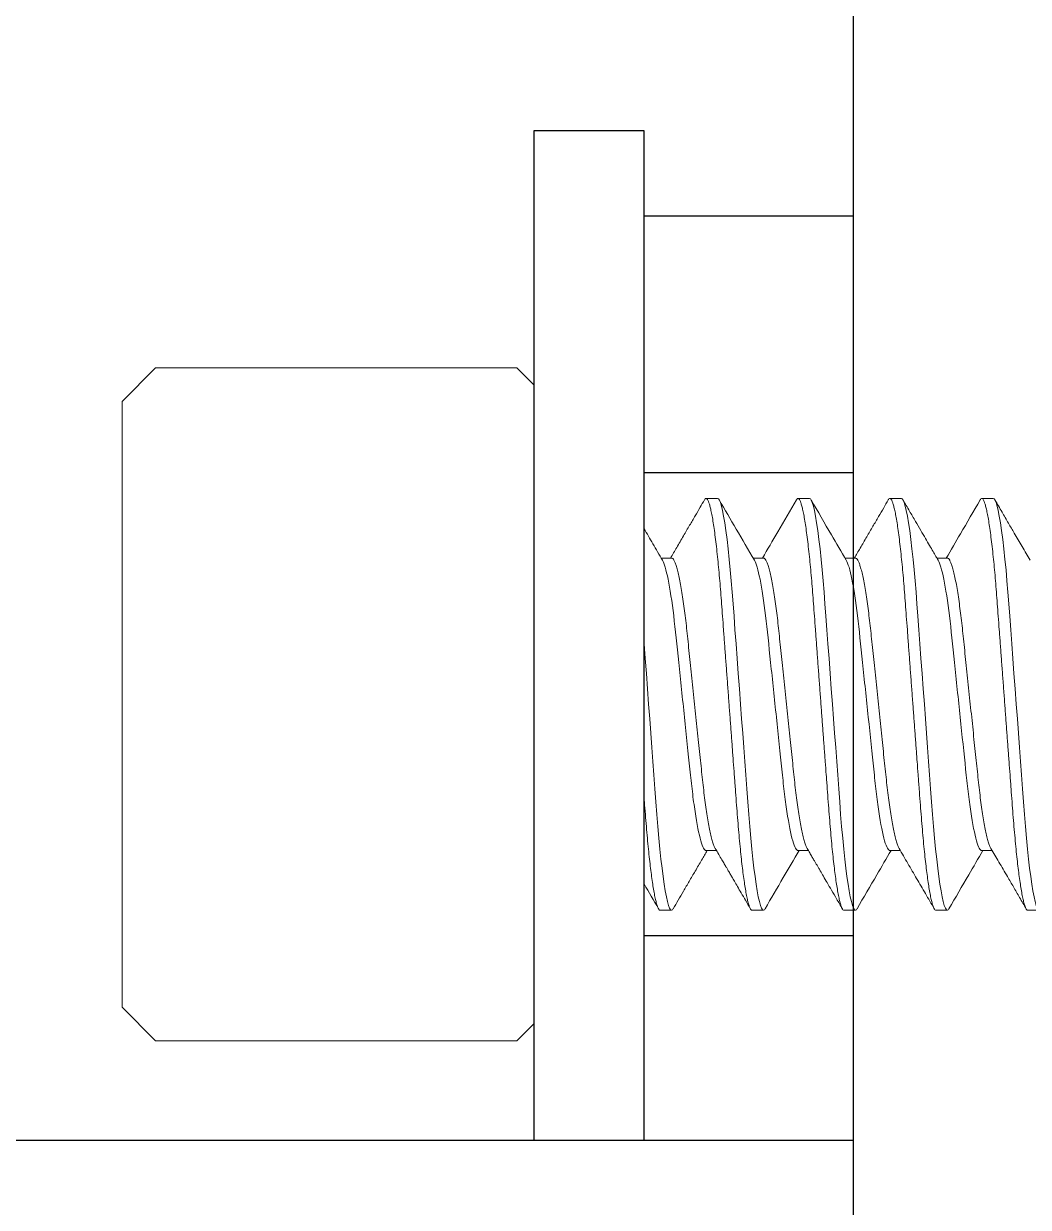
# Model space of a CAD drawing. Header units: inches. Extents: x -1 to 66.5, y -11.9 to 25.2.
# Drawn here: x 33.6299 to 33.9032, y -6.8691 to -6.5471 of the extents above; entities that cross this region are included whole.
import ezdxf

# ---------------------------------------------------------------- set-up
doc = ezdxf.new("R2010")
doc.units = ezdxf.units.IN
doc.header["$MEASUREMENT"] = 0
doc.linetypes.add('SLD-Solid', pattern=[0])
doc.layers.add('Fastener', color=134, linetype='Continuous')
doc.layers.add('Solenoid', color=6, linetype='Continuous')

msp = doc.modelspace()

# ---------------------------------------------------------------- linework, layer by layer
at = {"layer": 'Fastener'}
for p, q in [((33.79869, -6.57627), (33.76869, -6.57627)), ((33.76869, -6.57627), (33.76869, -6.8509)), ((33.79869, -6.8509), (33.79869, -6.57627))]:
    msp.add_line(p, q, dxfattribs=at)
at = {"layer": 'Fastener', "linetype": 'SLD-Solid', "lineweight": 15}
for p, q in [((33.66584, -6.64077), (33.65669, -6.64992)), ((33.76412, -6.64077), (33.66584, -6.64077)), ((33.76869, -6.64535), (33.76412, -6.64077)), ((33.76869, -6.64535), (33.76869, -6.73227)), ((33.65669, -6.73227), (33.65669, -6.64992)), ((33.81869, -6.67627), (33.81557, -6.67627)), ((33.84369, -6.67627), (33.84057, -6.67627)), ((33.86869, -6.67627), (33.86557, -6.67627)), ((33.89369, -6.67627), (33.89057, -6.67627)), ((33.80619, -6.69251), (33.80337, -6.69251)), ((33.83119, -6.69251), (33.82837, -6.69251)), ((33.85619, -6.69251), (33.85337, -6.69251)), ((33.88119, -6.69251), (33.87837, -6.69251)), ((33.65669, -6.81462), (33.65669, -6.73227)), ((33.76869, -6.73227), (33.76869, -6.8192)), ((33.81557, -6.77204), (33.81839, -6.77204)), ((33.84057, -6.77204), (33.84339, -6.77204)), ((33.86557, -6.77204), (33.86839, -6.77204)), ((33.89057, -6.77204), (33.89339, -6.77204)), ((33.80307, -6.78827), (33.80619, -6.78827)), ((33.82807, -6.78827), (33.83119, -6.78827)), ((33.85307, -6.78827), (33.85619, -6.78827)), ((33.87807, -6.78827), (33.88119, -6.78827)), ((33.90307, -6.78827), (33.90619, -6.78827)), ((33.65669, -6.81462), (33.66584, -6.82377)), ((33.76412, -6.82377), (33.76869, -6.8192)), ((33.66584, -6.82377), (33.76412, -6.82377))]:
    msp.add_line(p, q, dxfattribs=at)
at = {"layer": 'Fastener', "linetype": 'SLD-Solid', "lineweight": 15, "flags": 128}
for points in [[(33.83163, -6.78786), (33.83144, -6.78815), (33.83119, -6.78827), (33.83093, -6.78814), (33.83066, -6.78771), (33.83037, -6.78698), (33.83008, -6.78595), (33.82977, -6.78462), (33.82947, -6.78299), (33.82917, -6.78119), (33.82888, -6.77914), (33.82858, -6.77686), (33.8283, -6.77437), (33.82801, -6.77169), (33.82772, -6.76867), (33.82744, -6.7655), (33.82717, -6.7622), (33.82692, -6.7588), (33.82665, -6.75523), (33.82637, -6.75148), (33.8261, -6.74781), (33.82582, -6.74403), (33.82553, -6.74016), (33.82524, -6.73623), (33.82494, -6.73227), (33.82463, -6.72808), (33.82432, -6.72392), (33.82402, -6.71983), (33.82372, -6.71584), (33.82343, -6.71198), (33.82316, -6.70828), (33.82291, -6.70496), (33.82267, -6.70178), (33.82241, -6.69868), (33.82215, -6.6957), (33.82187, -6.69286), (33.82157, -6.69002), (33.82127, -6.6874), (33.82095, -6.68502), (33.82064, -6.6829), (33.82033, -6.68106), (33.82002, -6.67952), (33.81974, -6.67833), (33.81946, -6.67742), (33.81919, -6.67678), (33.81894, -6.6764), (33.81869, -6.67627), (33.81869, -6.67627)], [(33.85663, -6.78786), (33.85644, -6.78815), (33.85619, -6.78827), (33.85593, -6.78814), (33.85566, -6.78771), (33.85537, -6.78698), (33.85508, -6.78595), (33.85477, -6.78462), (33.85447, -6.78299), (33.85417, -6.78119), (33.85388, -6.77914), (33.85358, -6.77686), (33.8533, -6.77437), (33.85301, -6.77169), (33.85272, -6.76867), (33.85244, -6.7655), (33.85217, -6.7622), (33.85192, -6.7588), (33.85165, -6.75523), (33.85137, -6.75148), (33.8511, -6.74781), (33.85082, -6.74403), (33.85053, -6.74016), (33.85024, -6.73623), (33.84994, -6.73227), (33.84963, -6.72808), (33.84932, -6.72392), (33.84902, -6.71983), (33.84872, -6.71584), (33.84843, -6.71198), (33.84816, -6.70828), (33.84791, -6.70496), (33.84767, -6.70178), (33.84741, -6.69868), (33.84715, -6.6957), (33.84687, -6.69286), (33.84657, -6.69002), (33.84627, -6.6874), (33.84595, -6.68502), (33.84564, -6.6829), (33.84533, -6.68106), (33.84502, -6.67952), (33.84474, -6.67833), (33.84446, -6.67742), (33.84419, -6.67678), (33.84394, -6.6764), (33.84369, -6.67627), (33.84369, -6.67627)], [(33.88163, -6.78786), (33.88144, -6.78815), (33.88119, -6.78827), (33.88093, -6.78814), (33.88066, -6.78771), (33.88037, -6.78698), (33.88008, -6.78595), (33.87977, -6.78462), (33.87947, -6.78299), (33.87917, -6.78119), (33.87888, -6.77914), (33.87858, -6.77686), (33.8783, -6.77437), (33.87801, -6.77169), (33.87772, -6.76867), (33.87744, -6.7655), (33.87717, -6.7622), (33.87692, -6.7588), (33.87665, -6.75523), (33.87637, -6.75148), (33.8761, -6.74781), (33.87582, -6.74403), (33.87553, -6.74016), (33.87524, -6.73623), (33.87494, -6.73227), (33.87463, -6.72808), (33.87432, -6.72392), (33.87402, -6.71983), (33.87372, -6.71584), (33.87343, -6.71198), (33.87316, -6.70828), (33.87291, -6.70496), (33.87267, -6.70178), (33.87241, -6.69868), (33.87215, -6.6957), (33.87187, -6.69286), (33.87157, -6.69002), (33.87127, -6.6874), (33.87095, -6.68502), (33.87064, -6.6829), (33.87033, -6.68106), (33.87002, -6.67952), (33.86974, -6.67833), (33.86946, -6.67742), (33.86919, -6.67678), (33.86894, -6.6764), (33.86869, -6.67627), (33.86869, -6.67627)], [(33.90663, -6.78787), (33.90644, -6.78815), (33.90619, -6.78827), (33.90593, -6.78814), (33.90566, -6.78771), (33.90537, -6.78698), (33.90508, -6.78595), (33.90477, -6.78462), (33.90447, -6.78299), (33.90417, -6.78119), (33.90388, -6.77914), (33.90358, -6.77686), (33.9033, -6.77437), (33.90301, -6.77169), (33.90272, -6.76867), (33.90244, -6.7655), (33.90217, -6.7622), (33.90192, -6.7588), (33.90165, -6.75523), (33.90137, -6.75148), (33.9011, -6.74781), (33.90082, -6.74403), (33.90053, -6.74016), (33.90024, -6.73623), (33.89994, -6.73227), (33.89963, -6.72808), (33.89932, -6.72392), (33.89902, -6.71983), (33.89872, -6.71584), (33.89843, -6.71198), (33.89816, -6.70828), (33.89791, -6.70496), (33.89767, -6.70178), (33.89741, -6.69868), (33.89715, -6.6957), (33.89687, -6.69286), (33.89657, -6.69002), (33.89627, -6.6874), (33.89595, -6.68502), (33.89564, -6.6829), (33.89533, -6.68106), (33.89502, -6.67952), (33.89474, -6.67833), (33.89446, -6.67742), (33.89419, -6.67678), (33.89394, -6.6764), (33.89369, -6.67627), (33.89369, -6.67627)], [(33.80663, -6.78786), (33.80644, -6.78815), (33.80619, -6.78827), (33.80593, -6.78814), (33.80566, -6.78771), (33.80537, -6.78698), (33.80508, -6.78595), (33.80477, -6.78462), (33.80447, -6.78299), (33.80417, -6.78119), (33.80388, -6.77914), (33.80358, -6.77686), (33.8033, -6.77437), (33.80301, -6.77169), (33.80272, -6.76867), (33.80244, -6.7655), (33.80217, -6.7622), (33.80192, -6.7588), (33.80165, -6.75523), (33.80137, -6.75148), (33.8011, -6.74781), (33.80082, -6.74403), (33.80053, -6.74016), (33.80024, -6.73623), (33.79994, -6.73227), (33.79963, -6.72808), (33.79932, -6.72392), (33.79902, -6.71983), (33.79872, -6.71584), (33.79869, -6.71547)]]:
    msp.add_lwpolyline(points, dxfattribs=at)
at = {"layer": 'Fastener', "linetype": 'SLD-Solid', "lineweight": 15}
for points, knots in [([(33.81513, -6.67666), (33.81474, -6.67734), (33.8139, -6.67878), (33.81255, -6.68109), (33.81104, -6.68368), (33.80936, -6.68656), (33.80763, -6.68954), (33.80645, -6.69155), (33.80589, -6.69251)], [0, 0, 0, 0, 0.127459, 0.273038, 0.43669, 0.618357, 0.817973, 1, 1, 1, 1]), ([(33.82807, -6.78827), (33.82798, -6.78825), (33.82781, -6.78819), (33.82753, -6.78775), (33.82725, -6.78703), (33.82695, -6.786), (33.82665, -6.78467), (33.82635, -6.78307), (33.82605, -6.78123), (33.82575, -6.77918), (33.82546, -6.7769), (33.82517, -6.77441), (33.82488, -6.77168), (33.8246, -6.76872), (33.82432, -6.76554), (33.82405, -6.76224), (33.82379, -6.75881), (33.82353, -6.75523), (33.82325, -6.75155), (33.82297, -6.74781), (33.82269, -6.74403), (33.8224, -6.74016), (33.82211, -6.73623), (33.82181, -6.7322), (33.82151, -6.72808), (33.8212, -6.72392), (33.82089, -6.71983), (33.82059, -6.71584), (33.82031, -6.71198), (33.82004, -6.70835), (33.81978, -6.70494), (33.81954, -6.70174), (33.81929, -6.69864), (33.81902, -6.69566), (33.81874, -6.69276), (33.81845, -6.68998), (33.81814, -6.68736), (33.81783, -6.68498), (33.81752, -6.68286), (33.81721, -6.68102), (33.8169, -6.6795), (33.81661, -6.67829), (33.81634, -6.67738), (33.81607, -6.67674), (33.81581, -6.67636), (33.81556, -6.67624), (33.81534, -6.67633), (33.81519, -6.67659), (33.81513, -6.6767)], [0, 0, 0, 0, 0.021662, 0.043686, 0.066022, 0.088616, 0.11141, 0.134342, 0.156034, 0.177737, 0.199398, 0.220961, 0.242374, 0.264864, 0.287073, 0.308947, 0.330516, 0.352339, 0.374503, 0.395667, 0.417042, 0.438577, 0.460221, 0.48192, 0.504932, 0.527878, 0.550696, 0.573322, 0.595699, 0.61777, 0.638257, 0.658614, 0.679288, 0.700253, 0.721466, 0.744181, 0.767062, 0.790044, 0.813064, 0.836056, 0.858955, 0.880405, 0.901664, 0.922686, 0.943424, 0.963839, 0.985501, 1, 1, 1, 1]), ([(33.8287, -6.69308), (33.82705, -6.69025), (33.82386, -6.68479), (33.82067, -6.67931), (33.81913, -6.67666)], [0, 0, 0, 0, 0.515851, 1, 1, 1, 1]), ([(33.84013, -6.67666), (33.83844, -6.67957), (33.83536, -6.68486), (33.83228, -6.69014), (33.83089, -6.69251)], [0, 0, 0, 0, 0.549896, 1, 1, 1, 1]), ([(33.85307, -6.78827), (33.85298, -6.78825), (33.85281, -6.78819), (33.85253, -6.78775), (33.85225, -6.78703), (33.85195, -6.786), (33.85165, -6.78467), (33.85135, -6.78307), (33.85105, -6.78123), (33.85075, -6.77918), (33.85046, -6.7769), (33.85017, -6.77441), (33.84988, -6.77168), (33.8496, -6.76872), (33.84932, -6.76554), (33.84905, -6.76224), (33.84879, -6.75881), (33.84853, -6.75523), (33.84825, -6.75155), (33.84797, -6.74781), (33.84769, -6.74403), (33.8474, -6.74016), (33.84711, -6.73623), (33.84681, -6.7322), (33.84651, -6.72808), (33.8462, -6.72392), (33.84589, -6.71983), (33.84559, -6.71584), (33.84531, -6.71198), (33.84504, -6.70835), (33.84478, -6.70494), (33.84454, -6.70174), (33.84429, -6.69864), (33.84402, -6.69566), (33.84374, -6.69276), (33.84345, -6.68998), (33.84314, -6.68736), (33.84283, -6.68498), (33.84252, -6.68286), (33.84221, -6.68102), (33.8419, -6.6795), (33.84161, -6.67829), (33.84134, -6.67738), (33.84107, -6.67674), (33.84081, -6.67636), (33.84056, -6.67624), (33.84034, -6.67633), (33.84019, -6.67659), (33.84013, -6.67669)], [0, 0, 0, 0, 0.021664, 0.043689, 0.066026, 0.088621, 0.111416, 0.13435, 0.156042, 0.177747, 0.199408, 0.220972, 0.242386, 0.264878, 0.287088, 0.308963, 0.330533, 0.352357, 0.374522, 0.395687, 0.417063, 0.4386, 0.460245, 0.481945, 0.504958, 0.527906, 0.550725, 0.573352, 0.59573, 0.617802, 0.63829, 0.658649, 0.679323, 0.700289, 0.721503, 0.74422, 0.767102, 0.790086, 0.813107, 0.8361, 0.859, 0.880451, 0.901711, 0.922734, 0.943473, 0.963889, 0.985553, 1, 1, 1, 1]), ([(33.8537, -6.69308), (33.85235, -6.69077), (33.84915, -6.6853), (33.84597, -6.67983), (33.84413, -6.67666)], [0, 0, 0, 0, 0.422079, 1, 1, 1, 1]), ([(33.86513, -6.67666), (33.86471, -6.67738), (33.86383, -6.6789), (33.86243, -6.6813), (33.8609, -6.68392), (33.85924, -6.68677), (33.85755, -6.68966), (33.85642, -6.6916), (33.85589, -6.69251)], [0, 0, 0, 0, 0.1366309, 0.2877085, 0.4531892, 0.6330276, 0.827174, 1, 1, 1, 1]), ([(33.87807, -6.78827), (33.87798, -6.78825), (33.87781, -6.78819), (33.87753, -6.78775), (33.87725, -6.78703), (33.87695, -6.786), (33.87665, -6.78467), (33.87635, -6.78307), (33.87605, -6.78123), (33.87575, -6.77918), (33.87546, -6.7769), (33.87517, -6.77441), (33.87488, -6.77168), (33.8746, -6.76872), (33.87432, -6.76554), (33.87405, -6.76224), (33.87379, -6.75881), (33.87353, -6.75523), (33.87325, -6.75155), (33.87297, -6.74781), (33.87269, -6.74403), (33.8724, -6.74016), (33.87211, -6.73623), (33.87181, -6.7322), (33.87151, -6.72808), (33.8712, -6.72392), (33.87089, -6.71983), (33.87059, -6.71584), (33.87031, -6.71198), (33.87004, -6.70835), (33.86978, -6.70494), (33.86954, -6.70174), (33.86929, -6.69864), (33.86902, -6.69566), (33.86874, -6.69276), (33.86845, -6.68998), (33.86814, -6.68736), (33.86783, -6.68498), (33.86752, -6.68286), (33.86721, -6.68102), (33.8669, -6.6795), (33.86661, -6.67829), (33.86634, -6.67738), (33.86607, -6.67674), (33.86581, -6.67636), (33.86556, -6.67624), (33.86534, -6.67633), (33.86519, -6.67659), (33.86513, -6.67669)], [0, 0, 0, 0, 0.021665, 0.043691, 0.06603, 0.088627, 0.111423, 0.134358, 0.156052, 0.177758, 0.199421, 0.220986, 0.242402, 0.264895, 0.287106, 0.308983, 0.330554, 0.35238, 0.374546, 0.395713, 0.41709, 0.438628, 0.460275, 0.481976, 0.504991, 0.52794, 0.55076, 0.573389, 0.595768, 0.617842, 0.638331, 0.658691, 0.679367, 0.700335, 0.72155, 0.744268, 0.767151, 0.790137, 0.813159, 0.836154, 0.859056, 0.880508, 0.901769, 0.922793, 0.943534, 0.963952, 0.985616, 1, 1, 1, 1]), ([(33.8787, -6.69308), (33.8785, -6.69273), (33.87804, -6.69194), (33.87726, -6.69061), (33.87631, -6.68899), (33.8752, -6.68708), (33.87392, -6.68489), (33.87247, -6.6824), (33.87086, -6.67963), (33.86972, -6.67768), (33.86913, -6.67666)], [0, 0, 0, 0, 0.06359, 0.144676, 0.24328, 0.359424, 0.493133, 0.644442, 0.813383, 1, 1, 1, 1]), ([(33.89013, -6.67666), (33.88834, -6.67974), (33.88526, -6.68503), (33.88218, -6.69031), (33.88089, -6.69251)], [0, 0, 0, 0, 0.582232, 1, 1, 1, 1]), ([(33.90307, -6.78827), (33.90298, -6.78825), (33.90281, -6.78819), (33.90253, -6.78775), (33.90225, -6.78703), (33.90195, -6.786), (33.90165, -6.78467), (33.90135, -6.78307), (33.90105, -6.78123), (33.90075, -6.77918), (33.90046, -6.7769), (33.90017, -6.77441), (33.89988, -6.77168), (33.8996, -6.76872), (33.89932, -6.76554), (33.89905, -6.76224), (33.89879, -6.75881), (33.89853, -6.75523), (33.89825, -6.75155), (33.89797, -6.74781), (33.89769, -6.74403), (33.8974, -6.74016), (33.89711, -6.73623), (33.89681, -6.7322), (33.89651, -6.72808), (33.8962, -6.72392), (33.89589, -6.71983), (33.89559, -6.71584), (33.89531, -6.71198), (33.89504, -6.70835), (33.89478, -6.70494), (33.89454, -6.70174), (33.89429, -6.69864), (33.89402, -6.69566), (33.89374, -6.69276), (33.89345, -6.68998), (33.89314, -6.68736), (33.89283, -6.68498), (33.89252, -6.68286), (33.89221, -6.68102), (33.8919, -6.6795), (33.89161, -6.67829), (33.89134, -6.67738), (33.89107, -6.67674), (33.89081, -6.67636), (33.89056, -6.67624), (33.89034, -6.67633), (33.89019, -6.67659), (33.89013, -6.67669)], [0, 0, 0, 0, 0.021663, 0.043688, 0.066026, 0.088621, 0.111416, 0.134349, 0.156042, 0.177746, 0.199408, 0.220972, 0.242386, 0.264877, 0.287087, 0.308963, 0.330532, 0.352356, 0.374521, 0.395687, 0.417062, 0.438599, 0.460244, 0.481944, 0.504957, 0.527905, 0.550723, 0.573351, 0.595728, 0.617801, 0.638289, 0.658647, 0.679322, 0.700288, 0.721502, 0.744218, 0.7671, 0.790084, 0.813105, 0.836098, 0.858998, 0.880449, 0.901709, 0.922732, 0.943471, 0.963887, 0.985551, 1, 1, 1, 1]), ([(33.9037, -6.69308), (33.90334, -6.69245), (33.90261, -6.69122), (33.90154, -6.68938), (33.90047, -6.68754), (33.89923, -6.68542), (33.89776, -6.6829), (33.896, -6.67988), (33.89477, -6.67777), (33.89413, -6.67666)], [0, 0, 0, 0, 0.113896, 0.226128, 0.336684, 0.448715, 0.613776, 0.797523, 1, 1, 1, 1]), ([(33.8037, -6.69307), (33.80283, -6.69158), (33.80115, -6.68872), (33.79949, -6.68586), (33.79869, -6.6845)], [0, 0, 0, 0, 0.2735344, 0.5226997, 0.5226997, 0.5226997, 0.5226997]), ([(33.81557, -6.77204), (33.81514, -6.77204), (33.81465, -6.77118), (33.81361, -6.76758), (33.81307, -6.76484), (33.81231, -6.75978), (33.81206, -6.75794), (33.8116, -6.75406), (33.81139, -6.75206), (33.81072, -6.74565), (33.81021, -6.74079), (33.80916, -6.73078), (33.80862, -6.72565), (33.80763, -6.7162), (33.80722, -6.712), (33.80629, -6.70431), (33.80576, -6.70087), (33.80471, -6.69565), (33.80418, -6.69389), (33.8037, -6.69307)], [0, 0, 0, 0, 0.125, 0.125, 0.25, 0.25, 0.3125, 0.3125, 0.375, 0.375, 0.5, 0.5, 0.625, 0.625, 0.75, 0.75, 0.875, 0.875, 1, 1, 1, 1]), ([(33.81806, -6.77147), (33.81805, -6.77147), (33.81794, -6.77131), (33.8177, -6.77073), (33.81734, -6.7697), (33.81697, -6.76834), (33.8166, -6.7667), (33.81623, -6.7648), (33.81587, -6.76266), (33.81551, -6.76029), (33.81516, -6.75772), (33.81483, -6.75498), (33.81452, -6.75211), (33.8142, -6.74909), (33.81387, -6.74593), (33.81353, -6.74264), (33.81317, -6.73925), (33.81281, -6.73578), (33.81244, -6.73225), (33.81207, -6.7287), (33.8117, -6.72517), (33.81134, -6.72173), (33.81099, -6.71841), (33.81066, -6.71526), (33.81035, -6.71228), (33.81004, -6.70947), (33.80971, -6.70678), (33.80937, -6.70423), (33.80901, -6.70184), (33.80864, -6.69967), (33.80827, -6.69775), (33.80789, -6.69611), (33.80752, -6.69478), (33.80717, -6.69375), (33.80683, -6.69303), (33.8065, -6.69259), (33.80629, -6.69254), (33.80619, -6.69251)], [0, 0, 0, 0, 0.0011037, 0.0306617, 0.060576, 0.0907305, 0.1204632, 0.1501923, 0.1797998, 0.2091707, 0.2387189, 0.2678013, 0.2963216, 0.3248703, 0.3539772, 0.3830139, 0.4123936, 0.4420065, 0.4717374, 0.5020078, 0.5321537, 0.5620535, 0.5915919, 0.620662, 0.6486647, 0.6767023, 0.7052794, 0.7343041, 0.7642111, 0.7943614, 0.8246333, 0.8549021, 0.8850435, 0.9144055, 0.9434181, 0.9719801, 1, 1, 1, 1]), ([(33.84057, -6.77204), (33.84014, -6.77204), (33.83965, -6.77118), (33.83861, -6.76758), (33.83807, -6.76484), (33.83731, -6.75978), (33.83706, -6.75794), (33.8366, -6.75406), (33.83639, -6.75206), (33.83572, -6.74565), (33.83521, -6.74079), (33.83416, -6.73078), (33.83362, -6.72565), (33.83263, -6.71621), (33.83222, -6.712), (33.83129, -6.70431), (33.83076, -6.70087), (33.82971, -6.69565), (33.82918, -6.69389), (33.8287, -6.69308)], [0, 0, 0, 0, 0.125, 0.125, 0.25, 0.25, 0.3125, 0.3125, 0.375, 0.375, 0.5, 0.5, 0.625, 0.625, 0.75, 0.75, 0.875, 0.875, 1, 1, 1, 1]), ([(33.84306, -6.77147), (33.84305, -6.77146), (33.84294, -6.77131), (33.8427, -6.77073), (33.84234, -6.7697), (33.84197, -6.76834), (33.8416, -6.7667), (33.84123, -6.7648), (33.84087, -6.76266), (33.84051, -6.76029), (33.84016, -6.75772), (33.83983, -6.75498), (33.83952, -6.75211), (33.8392, -6.74909), (33.83887, -6.74593), (33.83853, -6.74264), (33.83817, -6.73925), (33.83781, -6.73578), (33.83744, -6.73225), (33.83707, -6.7287), (33.8367, -6.72517), (33.83634, -6.72173), (33.83599, -6.71841), (33.83566, -6.71526), (33.83535, -6.71228), (33.83504, -6.70947), (33.83471, -6.70678), (33.83437, -6.70423), (33.83401, -6.70184), (33.83364, -6.69967), (33.83327, -6.69775), (33.83289, -6.69611), (33.83252, -6.69478), (33.83217, -6.69375), (33.83183, -6.69303), (33.8315, -6.69259), (33.83129, -6.69254), (33.83119, -6.69251)], [0, 0, 0, 0, 0.0010211, 0.0305816, 0.0604983, 0.0906554, 0.1203905, 0.1501221, 0.179732, 0.2091053, 0.238656, 0.2677408, 0.2962634, 0.3248145, 0.3539238, 0.3829629, 0.412345, 0.4419604, 0.4716938, 0.5019667, 0.532115, 0.5620173, 0.5915582, 0.6206306, 0.6486357, 0.6766756, 0.705255, 0.7342821, 0.7641916, 0.7943444, 0.8246187, 0.8548902, 0.885034, 0.9143984, 0.9434134, 0.9719777, 1, 1, 1, 1]), ([(33.86557, -6.77204), (33.86514, -6.77204), (33.86465, -6.77118), (33.86361, -6.76758), (33.86307, -6.76484), (33.86231, -6.75978), (33.86206, -6.75794), (33.8616, -6.75406), (33.86139, -6.75206), (33.86072, -6.74565), (33.86021, -6.74079), (33.85916, -6.73078), (33.85862, -6.72566), (33.85763, -6.71621), (33.85722, -6.712), (33.85629, -6.70431), (33.85576, -6.70087), (33.85471, -6.69565), (33.85418, -6.69389), (33.8537, -6.69308)], [0, 0, 0, 0, 0.125, 0.125, 0.25, 0.25, 0.3125, 0.3125, 0.375, 0.375, 0.5, 0.5, 0.625, 0.625, 0.75, 0.75, 0.875, 0.875, 1, 1, 1, 1]), ([(33.86806, -6.77147), (33.86805, -6.77146), (33.86794, -6.77131), (33.8677, -6.77073), (33.86734, -6.7697), (33.86697, -6.76834), (33.8666, -6.7667), (33.86623, -6.7648), (33.86587, -6.76266), (33.86551, -6.76029), (33.86516, -6.75772), (33.86483, -6.75498), (33.86452, -6.75211), (33.8642, -6.74909), (33.86387, -6.74593), (33.86353, -6.74264), (33.86317, -6.73925), (33.86281, -6.73578), (33.86244, -6.73225), (33.86207, -6.7287), (33.8617, -6.72517), (33.86134, -6.72173), (33.86099, -6.71841), (33.86066, -6.71526), (33.86035, -6.71228), (33.86004, -6.70947), (33.85971, -6.70678), (33.85937, -6.70423), (33.85901, -6.70184), (33.85864, -6.69967), (33.85827, -6.69775), (33.85789, -6.69611), (33.85752, -6.69478), (33.85717, -6.69375), (33.85683, -6.69303), (33.8565, -6.69259), (33.85629, -6.69254), (33.85619, -6.69251)], [0, 0, 0, 0, 0.001056, 0.030616, 0.060531, 0.090687, 0.120421, 0.150152, 0.179761, 0.209133, 0.238683, 0.267767, 0.296288, 0.324838, 0.353947, 0.382985, 0.412366, 0.44198, 0.471712, 0.501984, 0.532132, 0.562033, 0.591573, 0.620644, 0.648648, 0.676687, 0.705265, 0.734291, 0.7642, 0.794352, 0.824625, 0.854895, 0.885038, 0.914401, 0.943415, 0.971979, 1, 1, 1, 1]), ([(33.89057, -6.77204), (33.89014, -6.77204), (33.88965, -6.77118), (33.88861, -6.76758), (33.88807, -6.76484), (33.88731, -6.75978), (33.88706, -6.75794), (33.8866, -6.75406), (33.88639, -6.75207), (33.88572, -6.74565), (33.88521, -6.74079), (33.88416, -6.73078), (33.88362, -6.72566), (33.88263, -6.71621), (33.88222, -6.712), (33.88129, -6.70431), (33.88076, -6.70087), (33.87971, -6.69566), (33.87918, -6.69389), (33.8787, -6.69308)], [0, 0, 0, 0, 0.125, 0.125, 0.25, 0.25, 0.3125, 0.3125, 0.375, 0.375, 0.5, 0.5, 0.625, 0.625, 0.75, 0.75, 0.875, 0.875, 1, 1, 1, 1]), ([(33.89306, -6.77147), (33.89306, -6.77147), (33.89294, -6.77131), (33.8927, -6.77073), (33.89234, -6.7697), (33.89197, -6.76834), (33.8916, -6.7667), (33.89123, -6.7648), (33.89087, -6.76266), (33.89051, -6.76029), (33.89016, -6.75772), (33.88983, -6.75498), (33.88952, -6.75211), (33.8892, -6.74909), (33.88887, -6.74593), (33.88853, -6.74264), (33.88817, -6.73925), (33.88781, -6.73578), (33.88744, -6.73225), (33.88707, -6.7287), (33.8867, -6.72517), (33.88634, -6.72173), (33.88599, -6.71841), (33.88566, -6.71526), (33.88535, -6.71228), (33.88504, -6.70947), (33.88471, -6.70678), (33.88437, -6.70423), (33.88401, -6.70184), (33.88364, -6.69967), (33.88327, -6.69775), (33.88289, -6.69611), (33.88252, -6.69478), (33.88217, -6.69375), (33.88183, -6.69303), (33.8815, -6.69259), (33.88129, -6.69254), (33.88119, -6.69251)], [0, 0, 0, 0, 0.0013524, 0.0309032, 0.0608099, 0.090957, 0.1206823, 0.150404, 0.1800041, 0.2093676, 0.2389086, 0.2679837, 0.2964969, 0.3250385, 0.3541381, 0.3831676, 0.41254, 0.4421455, 0.471869, 0.5021319, 0.5322702, 0.5621626, 0.5916936, 0.6207565, 0.6487522, 0.6767829, 0.7053528, 0.7343703, 0.7642699, 0.7944126, 0.8246769, 0.8549383, 0.8850722, 0.9144268, 0.9434322, 0.971987, 1, 1, 1, 1]), ([(33.80307, -6.78827), (33.80298, -6.78825), (33.80281, -6.78819), (33.80253, -6.78775), (33.80225, -6.78703), (33.80195, -6.786), (33.80165, -6.78467), (33.80135, -6.78307), (33.80105, -6.78123), (33.80075, -6.77918), (33.80046, -6.7769), (33.80017, -6.77441), (33.79988, -6.77168), (33.7996, -6.76872), (33.79932, -6.76554), (33.79905, -6.76224), (33.79884, -6.75953), (33.79873, -6.75792), (33.79869, -6.75747)], [0, 0, 0, 0, 0.021662, 0.0436855, 0.0660212, 0.0886149, 0.1114084, 0.1343402, 0.1560315, 0.1777344, 0.1993942, 0.2209568, 0.2423695, 0.2648595, 0.2870678, 0.3089421, 0.33051, 0.3387077, 0.3387077, 0.3387077, 0.3387077]), ([(33.80663, -6.78789), (33.80708, -6.78712), (33.80801, -6.78552), (33.80945, -6.78304), (33.81099, -6.78039), (33.81264, -6.77757), (33.81428, -6.77477), (33.81537, -6.7729), (33.81587, -6.77204)], [0, 0, 0, 0, 0.145434, 0.301781, 0.469006, 0.647064, 0.835911, 1, 1, 1, 1]), ([(33.81806, -6.77148), (33.81838, -6.77203), (33.81898, -6.77305), (33.8198, -6.77445), (33.82048, -6.77562), (33.82102, -6.77655), (33.82143, -6.77724), (33.82176, -6.77781), (33.82213, -6.77844), (33.82263, -6.7793), (33.82331, -6.78047), (33.82416, -6.78193), (33.82517, -6.78366), (33.82634, -6.78568), (33.82718, -6.78712), (33.82763, -6.78788)], [0, 0, 0, 0, 0.10074, 0.186625, 0.257628, 0.313728, 0.356495, 0.384119, 0.41754, 0.471645, 0.542917, 0.63137, 0.737019, 0.859887, 1, 1, 1, 1]), ([(33.83163, -6.78789), (33.83327, -6.78507), (33.83635, -6.77978), (33.83943, -6.7745), (33.84087, -6.77204)], [0, 0, 0, 0, 0.533694, 1, 1, 1, 1]), ([(33.84306, -6.77147), (33.84329, -6.77187), (33.84373, -6.77262), (33.84434, -6.77367), (33.84488, -6.77459), (33.84534, -6.77537), (33.84575, -6.77607), (33.84617, -6.77679), (33.84674, -6.77778), (33.84753, -6.77913), (33.84855, -6.78088), (33.84975, -6.78294), (33.85113, -6.78531), (33.85211, -6.78699), (33.85263, -6.78789)], [0, 0, 0, 0, 0.0726126, 0.1368827, 0.1927979, 0.2403477, 0.2796129, 0.3211904, 0.3723655, 0.4601493, 0.5667815, 0.6922831, 0.8366798, 1, 1, 1, 1]), ([(33.85663, -6.78789), (33.85842, -6.78481), (33.8615, -6.77952), (33.86458, -6.77424), (33.86587, -6.77204)], [0, 0, 0, 0, 0.58233, 1, 1, 1, 1]), ([(33.86806, -6.77147), (33.86886, -6.77284), (33.87045, -6.77557), (33.87285, -6.77967), (33.87524, -6.78378), (33.87683, -6.78652), (33.87763, -6.78789)], [0, 0, 0, 0, 0.2495101, 0.4993295, 0.7494846, 1, 1, 1, 1]), ([(33.88163, -6.78789), (33.88342, -6.78481), (33.8865, -6.77952), (33.88958, -6.77424), (33.89087, -6.77204)], [0, 0, 0, 0, 0.582331, 1, 1, 1, 1]), ([(33.89306, -6.77148), (33.89378, -6.77271), (33.89527, -6.77526), (33.89731, -6.77874), (33.89919, -6.78197), (33.90089, -6.78489), (33.90204, -6.78687), (33.90263, -6.78789)], [0, 0, 0, 0, 0.225404, 0.466834, 0.636951, 0.814603, 1, 1, 1, 1])]:
    msp.add_open_spline(points, degree=3, knots=knots, dxfattribs=at)
msp.add_open_spline([(33.79869, -6.78112), (33.80001, -6.78338), (33.80132, -6.78563), (33.80263, -6.78789)], degree=3, dxfattribs=at)
at = {"layer": 'Solenoid'}
for p, q in [((33.85569, -7.75097), (33.85569, -5.27897)), ((33.79869, -6.8509), (33.79869, -6.59947)), ((33.85569, -6.59947), (33.79869, -6.59947)), ((33.85569, -6.66927), (33.79869, -6.66927)), ((33.79869, -6.79527), (33.79869, -6.66927)), ((33.85569, -6.79527), (33.79869, -6.79527)), ((33.85569, -6.8509), (33.18569, -6.8509))]:
    msp.add_line(p, q, dxfattribs=at)

doc.saveas('drawing.dxf')
